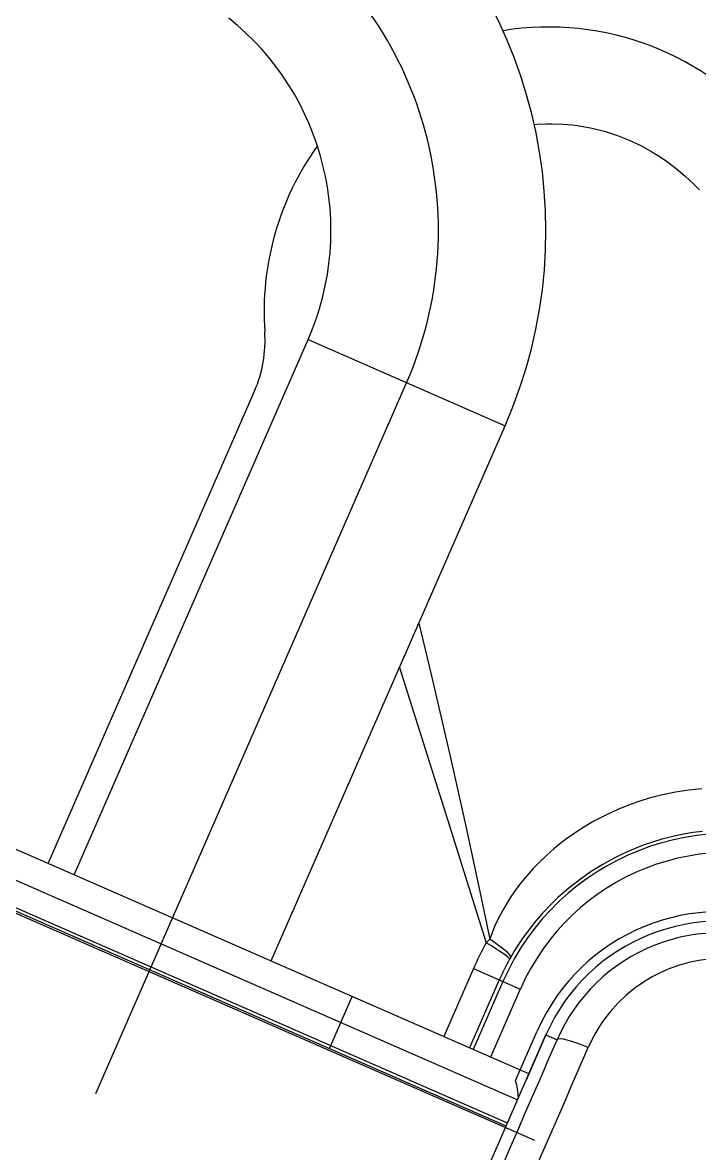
# Model space of a CAD drawing. Header units: millimetres. Extents: x 1145859089 to 1147511753, y -1047484727 to -1047247487.
# Drawn here: x 1146005144.9 to 1146005251.9, y -1047431039.6 to -1047430860.8 of the extents above; entities that cross this region are included whole.
import ezdxf
from ezdxf.xclip import XClip

# ---------------------------------------------------------------- set-up
doc = ezdxf.new("R2010")
doc.units = ezdxf.units.MM
doc.header["$LTSCALE"] = 100
doc.header["$MEASUREMENT"] = 0
doc.header["$XCLIPFRAME"] = 2
doc.linetypes.add('단지배치도$0$CENTER', pattern=[31, 30, -0.5, 0, -0.5])
doc.layers.get('0').update_dxf_attribs({"linetype": 'CONTINUOUS'})
doc.layers.add('XREF', color=135, linetype='CONTINUOUS')
doc.layers.add('단지배치도$0$W240910', color=135, linetype='CONTINUOUS')

# ---------------------------------------------------------------- blocks, each defined once
blk = doc.blocks.new('단지배치도$0$zw$9902')
at = {"layer": '단지배치도$0$W240910', "linetype": 'ByBlock', "ltscale": 20}
for p, q in [((67084.99, -59507.58), (67085.47, -59507.54)), ((67085.47, -59507.54), (67086.84, -59507.47)), ((67086.84, -59507.47), (67087.84, -59507.47)), ((67087.84, -59507.47), (67089.44, -59507.53)), ((67089.44, -59507.53), (67091.04, -59507.67)), ((67091.04, -59507.67), (67092.72, -59507.9)), ((67092.72, -59507.9), (67094.17, -59508.18)), ((67094.17, -59508.18), (67096.24, -59508.71)), ((67096.24, -59508.71), (67098.15, -59509.33)), ((67098.15, -59509.33), (67100.01, -59510.07)), ((67100.01, -59510.07), (67101.83, -59510.93)), ((67101.83, -59510.93), (67103.59, -59511.9)), ((67103.59, -59511.9), (67104.77, -59512.63)), ((67104.77, -59512.63), (67105.93, -59513.42)), ((67105.93, -59513.42), (67107.43, -59514.55)), ((67107.43, -59514.55), (67108.87, -59515.76)), ((67108.87, -59515.76), (67110.24, -59517.05)), ((67110.24, -59517.05), (67111.11, -59517.95)), ((67012.23, -59626.21), (67049.24, -59541.61)), ((67049.24, -59541.61), (67080.39, -59555.23)), ((67008.11, -59624.41), (67040.76, -59549.76)), ((67043.38, -59639.83), (67080.39, -59555.23)), ((67066.73, -59586.45), (67068.69, -59594.54)), ((67063.67, -59593.45), (67071.58, -59618.48)), ((67068.69, -59594.54), (67071.65, -59607.25)), ((66934.67, -59602.42), (67085.01, -59668.18)), ((67071.65, -59607.25), (67074.07, -59618.05)), ((67105.25, -59613.58), (67103.19, -59614.12)), ((67107.31, -59613.15), (67105.25, -59613.58)), ((67109.39, -59612.83), (67107.31, -59613.15)), ((67111.47, -59612.61), (67109.39, -59612.83)), ((67100.18, -59615.11), (67098.22, -59615.89)), ((67101.67, -59614.59), (67100.18, -59615.11)), ((67103.19, -59614.12), (67101.67, -59614.59)), ((67096.3, -59616.77), (67094.44, -59617.75)), ((67098.22, -59615.89), (67096.3, -59616.77)), ((66996.2, -59619.2), (67084.06, -59657.63)), ((67071.58, -59618.48), (67077.41, -59636.94)), ((67074.07, -59618.05), (67076.4, -59628.85)), ((67093.1, -59618.53), (67091.78, -59619.36)), ((67094.44, -59617.75), (67093.1, -59618.53)), ((67111.62, -59619.34), (67110.11, -59619.54)), ((67090.09, -59620.54), (67089.27, -59621.16)), ((67091.78, -59619.36), (67090.09, -59620.54)), ((67103.68, -59621.04), (67102.22, -59621.54)), ((67105.15, -59620.6), (67103.68, -59621.04)), ((67107.12, -59620.09), (67105.15, -59620.6)), ((67108.61, -59619.79), (67107.12, -59620.09)), ((67110.11, -59619.54), (67108.61, -59619.79)), ((66990.27, -59621.52), (67082.26, -59661.75)), ((67088.08, -59622.13), (67086.93, -59623.14)), ((67089.27, -59621.16), (67088.08, -59622.13)), ((67098.9, -59622.93), (67097.53, -59623.61)), ((67100.31, -59622.3), (67098.9, -59622.93)), ((67102.22, -59621.54), (67100.31, -59622.3)), ((67085.87, -59624.15), (67084.84, -59625.21)), ((67086.93, -59623.14), (67085.87, -59624.15)), ((67095.73, -59624.61), (67093.99, -59625.69)), ((67097.53, -59623.61), (67095.73, -59624.61)), ((67080.66, -59665.41), (66988.67, -59625.18)), ((67080.46, -59665.87), (66988.93, -59625.84)), ((67084.84, -59625.21), (67083.54, -59626.69)), ((67093.99, -59625.69), (67092.29, -59626.88)), ((67082.68, -59627.76), (67081.35, -59629.61)), ((67083.54, -59626.69), (67082.68, -59627.76)), ((67092.29, -59626.88), (67090.47, -59628.3)), ((67076.4, -59628.85), (67077.95, -59636.37)), ((67081.35, -59629.61), (67080.85, -59630.39)), ((67088.74, -59629.82), (67087.63, -59630.9)), ((67090.47, -59628.3), (67088.74, -59629.82)), ((67080.16, -59631.55), (67079.51, -59632.74)), ((67080.85, -59630.39), (67080.16, -59631.55)), ((67087.63, -59630.9), (67086.31, -59632.3)), ((67079.51, -59632.74), (67078.73, -59634.4)), ((67086.31, -59632.3), (67085.05, -59633.76)), ((67078.73, -59634.4), (67077.95, -59636.37)), ((67084.57, -59634.36), (67083.2, -59636.2)), ((67085.05, -59633.76), (67084.57, -59634.36)), ((67077.95, -59636.37), (67077.41, -59636.94)), ((67083.2, -59636.2), (67082, -59638.03)), ((67082, -59638.03), (67081.28, -59639.23)), ((67081.28, -59639.23), (67081.1, -59639.56)), ((67107.95, -59640.5), (67106.46, -59641.02)), ((67109.46, -59640.08), (67107.95, -59640.5)), ((67111, -59639.77), (67109.46, -59640.08)), ((67112.55, -59639.56), (67111, -59639.77)), ((67075.38, -59641.05), (67070.69, -59651.77)), ((67075.38, -59641.05), (67079.47, -59642.84)), ((67103.62, -59642.36), (67102.27, -59643.18)), ((67105.02, -59641.65), (67103.62, -59642.36)), ((67106.46, -59641.02), (67105.02, -59641.65)), ((67079.47, -59642.84), (67074.78, -59653.56)), ((67080.05, -59643.09), (67075.36, -59653.82)), ((67082.79, -59644.29), (67078.1, -59655.02)), ((67079.47, -59642.84), (67080.05, -59643.09)), ((67080.05, -59643.09), (67082.79, -59644.29)), ((67100.97, -59644.08), (67099.54, -59645.24)), ((67102.27, -59643.18), (67100.97, -59644.08)), ((67052.6, -59653.69), (67056.21, -59645.44)), ((67099.54, -59645.24), (67098.21, -59646.51)), ((67096.98, -59647.89), (67096.01, -59649.14)), ((67098.21, -59646.51), (67096.98, -59647.89)), ((67096.01, -59649.14), (67095.34, -59650.12)), ((67020.72, -59802.69), (67086.84, -59651.52)), ((67082.05, -59658.74), (67085.47, -59650.92)), ((67086.84, -59651.53), (67083.7, -59658.7)), ((67086.84, -59651.52), (67088.6, -59652.29)), ((67094.72, -59651.13), (67094.08, -59652.31)), ((67095.34, -59650.12), (67094.72, -59651.13)), ((67094.08, -59652.31), (67093.52, -59653.52))]:
    blk.add_line(p, q, dxfattribs=at)
at = {"layer": '단지배치도$0$W240910', "linetype": '단지배치도$0$CENTER'}
blk.add_line((67015.67, -59660.77), (67064.81, -59548.42), dxfattribs=at)
at = {"layer": '단지배치도$0$W240910'}
blk.add_arc((56404.25, -57219.78, 0), 12756.72, 322.50733, 9.110085, dxfattribs=at)
at = {"layer": '단지배치도$0$W240910', "linetype": 'ByBlock', "ltscale": 20}
for centre, radius, start, end in [((67009.84, -59524.37), 77, 336.3767, 51.3767), ((67009.84, -59524.37), 43, 336.3767, 51.3767), ((67087.27, -59537.19), 45, 38.7182, 99.2263), ((67087.27, -59537.19), 45, 144.3643, 184.0352), ((67022.47, -59541.76), 19.96, 336.3764, 4.0354), ((67115.87, -59658.76), 39.1, 66.3767, 156.3767), ((67115.87, -59658.76), 36.1, 66.3767, 156.3767), ((67114.33, -59663.54), 31.5, 68.0758, 156.3767), ((67114.33, -59663.54), 30, 66.9596, 156.3767), ((67114.37, -59663.47), 28.09, 66.3888, 156.5567), ((67119.3, -59660.26), 47.94, 150.8995, 156.3799), ((67114.31, -59658.08), 38.03, 150.8549, 156.3767), ((41187.25, -48432.86), 28226.86, 336.173704, 336.57967), ((40755.52, -48244.03), 28703.08, 336.175398, 336.577983), ((67072.59, -59661.66), 9.9, 1.0021, 17.1372)]:
    blk.add_arc(centre, radius, start, end, dxfattribs=at)
at = {"layer": '단지배치도$0$W240910', "linetype": '단지배치도$0$CENTER'}
blk.add_arc((67009.84, -59524.37), 60, 336.3767, 51.3767, dxfattribs=at)
at = {"layer": '단지배치도$0$W240910', "linetype": 'ByBlock', "ltscale": 20}
for centre, major_axis, ratio, start_param, end_param in [((67072.35, -59634.73), (-8.74, 4.86), 0.063045, 3.194057, 4.130494), ((67072.58, -59634.32), (-8.68, 4.97), 0.1077, 3.194259, 4.109097), ((67093.18, -59654.29), (-4.59, 1.99), 0.168067, 4.711747, 6.261936)]:
    blk.add_ellipse(centre, major_axis=major_axis, ratio=ratio, start_param=start_param, end_param=end_param, dxfattribs=at)
blk = doc.blocks.new('단지배치도')
blk.add_blockref('단지배치도$0$zw$9902', (141034.19, 142437.16))

msp = doc.modelspace()

# ---------------------------------------------------------------- block references
at = {"layer": 'XREF'}
ref = msp.add_blockref('단지배치도', (1145797106.633357, -1047513806.462535), dxfattribs=at)
XClip(ref).set_block_clipping_path([(72982.4064819524, 34919.7593965302), (360382.4067475507, 255319.7593436702)])

doc.saveas('drawing.dxf')
